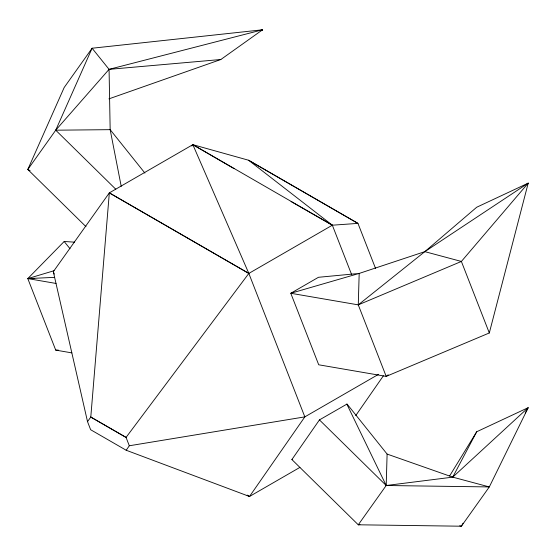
<?xml version="1.0" encoding="UTF-8"?>
<svg xmlns="http://www.w3.org/2000/svg" width="556" height="556" viewBox="0 0 556 556"><rect width="100%" height="100%" fill="white"/><g stroke="black" fill="none" stroke-linecap="round" stroke-linejoin="round"><path stroke-width="0.83" d="M358.272 304.869L359.183 273.434L424.826 251.646L528.2 183.146L489.308 332.968L386.198 376.391L318.713 364.792L290.788 293.269L318.47 277.291L359.183 273.434L290.788 293.269L358.272 304.869L461.383 261.445L528.2 183.146L476.707 207.235L424.826 251.646L358.272 304.869L386.198 376.391L388.213 374.779M387.108 454.078L386.198 485.506L358.272 524.794L291.893 459.548L319.443 419.905L347.048 404.031L387.108 454.078L452.744 477.138L489.308 486.931L528.2 407.666L476.707 431.755L449.637 475.929M375.522 268.36L357.96 223.387L248.588 160.239L192.842 144.664L109.33 192.876L90.788 417.049L87.521 421.643L90.642 429.725L126.191 450.249L249.498 496.494L299.906 467.394M85.992 226.667L27.8 169.476L55.725 130.194L92.094 48.233L262.571 29.788L220.843 59.513L108.92 98.864M319.443 419.905L386.198 485.506L452.744 477.138L476.707 431.755M527.38 184.668L528.2 183.146M463.085 523.196L461.383 526.212L358.272 524.794L359.975 524.579M525.218 412.955L528.2 407.666L452.744 477.138M126.191 450.249L129.312 445.766L304.834 416.875L378.567 374.306M249.498 496.494L247.246 495.201L249.498 496.494L304.834 416.875L248.831 273.42L192.842 144.664L191.841 146.068M355.736 415.582L383.404 375.773M87.521 421.643L53.32 271.669L109.33 192.876L248.831 273.42L332.342 225.201L357.96 223.387L248.588 160.239L332.342 225.201L351.538 274.365M115.773 189.214L55.725 130.194L109.066 69.347L262.571 29.788L260.979 30.476M74.573 242.159L64.176 241.485L27.8 278.591L55.725 350.113L71.891 352.893M291.893 459.548L292.456 459.319M54.064 270.716L27.8 278.591L56.038 283.449M260.903 30.267L262.571 29.788M30.1 170.692L27.8 169.476L64.176 87.514L92.094 48.233L109.066 69.347L220.843 59.513M54.571 277.361L27.8 278.591L34.715 278.528M55.725 130.194L110.164 129.666L144.907 173.076M55.725 350.113L58.317 350.092M424.826 251.646L461.383 261.445L489.308 332.968M459.722 525.767L461.383 526.212L489.308 486.931L386.198 485.506L346.819 404.101M291.094 201.55L332.342 225.201L192.842 144.664L234.09 168.642M109.33 192.876L248.831 273.42L126.052 437.412L129.312 445.766M64.176 241.485L70.007 248.74M53.32 271.669L54.259 274.087M121.222 186.357L110.164 129.666L109.066 69.347M126.052 437.412L90.788 417.049L126.052 437.412"/></g></svg>
